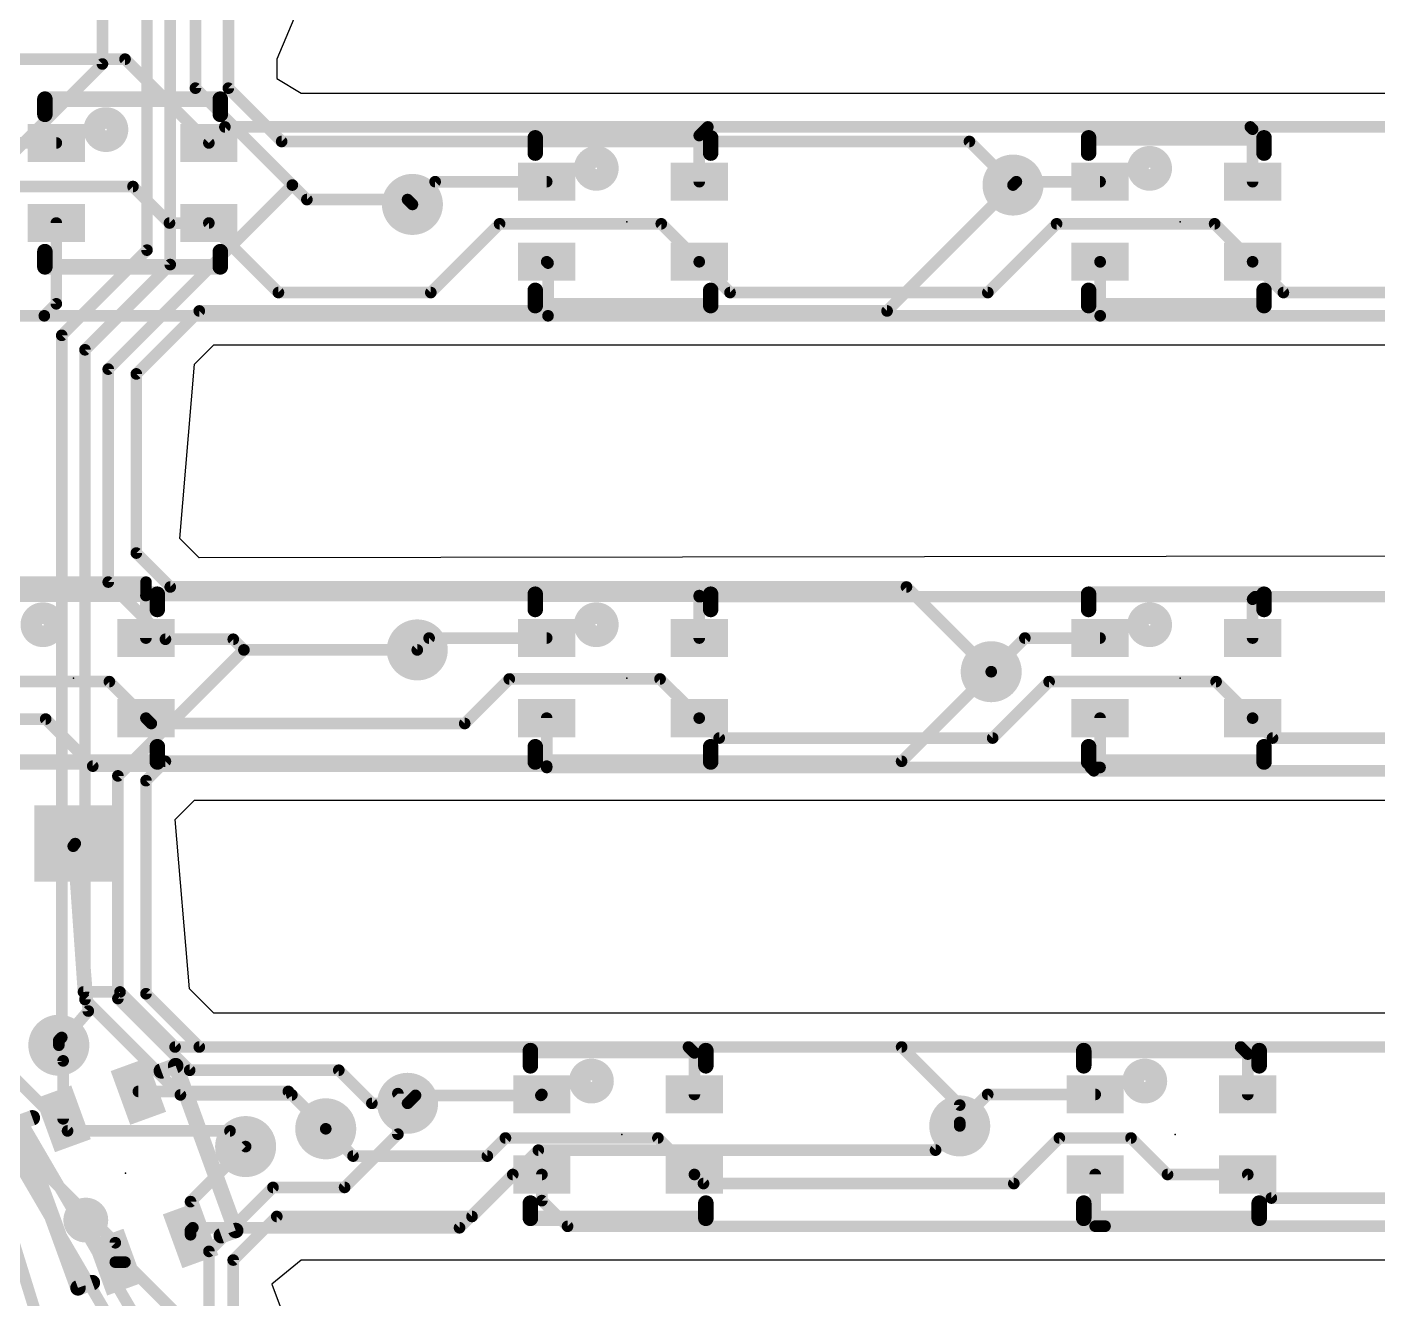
# Model space of a CAD drawing. Extents: x -74 to 74, y -25 to 38.
# Drawn here: x 10.19 to 27.9, y -4.57 to 12.11 of the extents above; entities that cross this region are included whole.
import ezdxf

# ---------------------------------------------------------------- set-up
doc = ezdxf.new("R2010")
doc.units = 0
for name, color, linetype in [('1', 12, 'CONTINUOUS'), ('16', 132, 'CONTINUOUS'), ('18', 110, 'CONTINUOUS'), ('20', 3, 'CONTINUOUS'), ('21', 40, 'CONTINUOUS'), ('23', 40, 'CONTINUOUS')]:
    doc.layers.add(name, color=color, linetype=linetype)

# ---------------------------------------------------------------- blocks, each defined once
blk = doc.blocks.new('RECT')
blk.add_solid([(-0.5, -0.5), (0.5, -0.5), (-0.5, 0.5), (0.5, 0.5)])
blk = doc.blocks.new('ROUNDV')
at = {"const_width": 0.5}
blk.add_lwpolyline([(0, -0.25, 1), (0, 0.25, 1), (0, -0.25)], format="xyb", dxfattribs=at)

msp = doc.modelspace()

# ---------------------------------------------------------------- linework, layer by layer
at = {"layer": '1', "const_width": 0.1524}
for points in [[(9.2735, 11.684), (11.4725, 11.684)], [(11.4725, 11.684), (12.5715, 10.585)], [(12.5715, 10.585), (12.7815, 10.795)], [(12.7815, 10.795), (19.1135, 10.795)], [(19.0005, 10.682), (19.1135, 10.795)], [(19.1135, 10.795), (26.2255, 10.795)], [(26.2255, 10.795), (33.8455, 10.795)], [(26.255, 10.7655), (26.2255, 10.795)], [(26.255, 10.077), (26.255, 10.7655)], [(10.5715, 10.585), (9.735, 10.585)], [(19.0005, 10.077), (19.0005, 10.682)], [(15.24, 9.779), (15.538, 10.077)], [(17.0005, 10.077), (15.538, 10.077)], [(23.158, 10.077), (23.114, 10.033)], [(24.255, 10.077), (23.158, 10.077)], [(8.9341, 10.0136), (11.5764, 10.0136)], [(11.5764, 10.0136), (12.055, 9.535)], [(10.5715, 9.535), (10.5715, 8.476)], [(12.055, 9.535), (12.5715, 9.535)], [(12.5715, 9.535), (13.4832, 8.6233)], [(15.4813, 8.6233), (16.383, 9.525)], [(16.383, 9.525), (18.5025, 9.525)], [(18.5025, 9.525), (19.0005, 9.027)], [(22.7838, 8.6233), (23.6855, 9.525)], [(23.6855, 9.525), (25.757, 9.525)], [(25.757, 9.525), (26.255, 9.027)], [(17.0005, 9.027), (17.018, 9.0095)], [(17.018, 9.0095), (17.018, 8.3185)], [(19.0005, 9.027), (19.4042, 8.6233)], [(24.255, 9.027), (24.257, 9.025)], [(24.257, 9.025), (24.257, 8.3185)], [(26.255, 9.027), (26.6587, 8.6233)], [(13.4832, 8.6233), (15.4813, 8.6233)], [(19.4042, 8.6233), (22.7838, 8.6233)], [(26.6587, 8.6233), (30.1498, 8.6233)], [(10.5715, 8.476), (10.414, 8.3185)], [(9.2075, 8.3185), (10.414, 8.3185)], [(10.414, 8.3185), (17.018, 8.3185)], [(17.018, 8.3185), (24.257, 8.3185)], [(24.257, 8.3185), (31.623, 8.3185)], [(9.271, 4.826), (11.7475, 4.826)], [(11.7475, 4.826), (11.7475, 4.651)], [(11.7475, 4.651), (11.746, 4.6495)], [(19.0005, 4.6495), (11.746, 4.6495)], [(11.746, 4.0925), (11.746, 4.6495)], [(19.0145, 4.6355), (19.0005, 4.6495)], [(19.0005, 4.0925), (19.0005, 4.6355)], [(19.0005, 4.6355), (19.0145, 4.6355)], [(19.0145, 4.6355), (26.289, 4.6355)], [(26.255, 4.6015), (26.289, 4.6355)], [(26.255, 4.0925), (26.255, 4.6015)], [(26.289, 4.6355), (33.652, 4.6355)], [(15.459, 4.0925), (15.3035, 3.937)], [(17.0005, 4.0925), (15.459, 4.0925)], [(23.2695, 4.0925), (22.8282, 3.6513)], [(24.255, 4.0925), (23.2695, 4.0925)], [(9.2361, 3.5211), (11.2674, 3.5211)], [(11.2674, 3.5211), (11.746, 3.0425)], [(15.9258, 2.9718), (16.51, 3.556)], [(16.51, 3.556), (18.487, 3.556)], [(18.487, 3.556), (19.0005, 3.0425)], [(22.8473, 2.7813), (23.5871, 3.5211)], [(23.5871, 3.5211), (25.7764, 3.5211)], [(25.7764, 3.5211), (26.255, 3.0425)], [(10.432, 3.03), (9.7335, 3.03)], [(11.049, 2.413), (10.432, 3.03)], [(11.746, 3.0425), (11.8167, 2.9718)], [(11.8167, 2.9718), (15.9258, 2.9718)], [(17.0005, 3.0425), (17.0005, 2.413)], [(19.0005, 3.0425), (19.2617, 2.7813)], [(24.255, 3.0425), (24.255, 2.3955)], [(26.255, 3.0425), (26.5162, 2.7813)], [(19.2617, 2.7813), (22.8473, 2.7813)], [(26.5162, 2.7813), (30.0228, 2.7813)], [(11.049, 2.413), (17.0005, 2.413)], [(17.0005, 2.413), (17.0005, 2.3955)], [(17.0005, 2.3955), (24.13, 2.3955)], [(24.13, 2.3955), (24.255, 2.3955)], [(24.174, 2.3515), (24.13, 2.3955)], [(31.5095, 2.3515), (24.174, 2.3515)], [(10.8195, 1.397), (10.7935, 1.3625)], [(10.9276, -0.5481), (10.7935, 1.3625)], [(10.8195, 1.397), (10.9906, -0.7985)], [(10.9276, -0.5481), (11.4066, -0.5481)], [(12.1285, -1.27), (11.4066, -0.5481)], [(10.9906, -0.7985), (10.6045, -1.2466)], [(10.6607, -1.4521), (10.6045, -1.2466)], [(12.1285, -1.27), (18.8595, -1.27)], [(18.8595, -1.27), (26.0985, -1.27)], [(18.937, -1.3475), (18.8595, -1.27)], [(26.0985, -1.27), (33.528, -1.27)], [(26.1915, -1.363), (26.0985, -1.27)], [(10.6607, -2.2119), (10.6607, -1.4521)], [(18.937, -1.892), (18.937, -1.3475)], [(26.1915, -1.892), (26.1915, -1.363)], [(11.6474, -1.8527), (13.6136, -1.8527)], [(13.6136, -1.8527), (14.1037, -2.3428)], [(15.1765, -2.0086), (15.2805, -1.9046)], [(16.9244, -1.9046), (15.2805, -1.9046)], [(16.937, -1.892), (16.9244, -1.9046)], [(22.7827, -1.892), (22.4155, -2.2592)], [(24.1915, -1.892), (22.7827, -1.892)], [(14.4616, -2.7007), (14.1037, -2.3428)], [(22.4155, -2.3051), (22.4155, -2.2592)], [(11.3448, -3.8372), (10.033, -2.5255)], [(16.4596, -2.4634), (16.2223, -2.7007)], [(16.4596, -2.4634), (18.4584, -2.4634)], [(18.4584, -2.4634), (18.937, -2.942)], [(23.1245, -3.0607), (23.7218, -2.4634)], [(23.7218, -2.4634), (24.6612, -2.4634)], [(24.6612, -2.4634), (25.1398, -2.942)], [(13.0534, -2.5759), (12.3315, -3.2978)], [(16.2223, -2.7007), (14.4616, -2.7007)], [(16.556, -2.942), (15.8575, -3.6405)], [(16.937, -2.942), (16.556, -2.942)], [(16.937, -2.942), (16.937, -3.2845)], [(18.937, -2.942), (19.0557, -3.0607)], [(19.0557, -3.0607), (23.1245, -3.0607)], [(24.1915, -2.942), (24.1915, -3.6195)], [(25.1398, -2.942), (26.1915, -2.942)], [(26.1915, -2.942), (26.5007, -3.2512)], [(10.4268, -5.1613), (9.7893, -3.1089)], [(26.5007, -3.2512), (29.7688, -3.2512)], [(12.3315, -3.2978), (12.3315, -3.7321)], [(16.937, -3.2845), (17.274, -3.6215)], [(12.3613, -3.6405), (12.3315, -3.6703)], [(12.3315, -3.7321), (12.3315, -3.6703)], [(15.8575, -3.6405), (12.3613, -3.6405)], [(17.274, -3.6215), (24.3185, -3.6215)], [(24.1915, -3.6195), (24.3205, -3.6195)], [(24.3185, -3.6215), (24.3205, -3.6195)], [(24.3205, -3.6195), (31.446, -3.6195)], [(11.3448, -4.0912), (11.3448, -3.8372)], [(11.3448, -4.0912), (11.4718, -4.0912)], [(13.7582, -6.3776), (11.4718, -4.0912)]]:
    msp.add_lwpolyline(points, dxfattribs=at)
at = {"layer": '1', "const_width": 0.0762}
for points in [[(11.4994, 11.7109, 1), (11.4456, 11.6571)], [(11.4725, 11.6459, 1), (11.4725, 11.7221)], [(12.7815, 10.8331, 1), (12.7815, 10.7569)], [(12.8084, 10.7681, 1), (12.7546, 10.8219)], [(19.1135, 10.8331, 1), (19.1135, 10.7569)], [(19.1404, 10.7681, 1), (19.0866, 10.8219)], [(19.1135, 10.7569, 1), (19.1135, 10.8331)], [(26.2255, 10.8331, 1), (26.2255, 10.7569)], [(26.2524, 10.8219, 1), (26.1986, 10.7681)], [(26.2931, 10.7655, 1), (26.2169, 10.7655)], [(26.2255, 10.7569, 1), (26.2255, 10.8331)], [(26.2281, 10.7386, 1), (26.2819, 10.7924)], [(10.5715, 10.5469, 1), (10.5715, 10.6231)], [(12.5446, 10.6119, 1), (12.5984, 10.5581)], [(12.5446, 10.5581, 1), (12.5984, 10.6119)], [(19.0386, 10.682, 1), (18.9624, 10.682)], [(18.9736, 10.7089, 1), (19.0274, 10.6551)], [(15.538, 10.1151, 1), (15.538, 10.0389)], [(15.5649, 10.0501, 1), (15.5111, 10.1039)], [(17.0005, 10.0389, 1), (17.0005, 10.1151)], [(18.9624, 10.077, 1), (19.0386, 10.077)], [(23.0871, 10.0599, 1), (23.1409, 10.0061)], [(23.158, 10.1151, 1), (23.158, 10.0389)], [(23.1849, 10.0501, 1), (23.1311, 10.1039)], [(24.255, 10.0389, 1), (24.255, 10.1151)], [(26.2169, 10.077, 1), (26.2931, 10.077)], [(11.6033, 10.0405, 1), (11.5495, 9.9867)], [(11.5764, 9.9755, 1), (11.5764, 10.0517)], [(15.2131, 9.8059, 1), (15.2669, 9.7521)], [(10.6096, 9.535, 1), (10.5334, 9.535)], [(12.055, 9.5731, 1), (12.055, 9.4969)], [(12.0281, 9.5081, 1), (12.0819, 9.5619)], [(12.5984, 9.5619, 1), (12.5446, 9.5081)], [(12.5715, 9.4969, 1), (12.5715, 9.5731)], [(16.383, 9.5631, 1), (16.383, 9.4869)], [(16.4099, 9.4981, 1), (16.3561, 9.5519)], [(18.5294, 9.5519, 1), (18.4756, 9.4981)], [(18.5025, 9.4869, 1), (18.5025, 9.5631)], [(23.6855, 9.5631, 1), (23.6855, 9.4869)], [(23.7124, 9.4981, 1), (23.6586, 9.5519)], [(25.7839, 9.5519, 1), (25.7301, 9.4981)], [(25.757, 9.4869, 1), (25.757, 9.5631)], [(17.0274, 9.0539, 1), (16.9736, 9.0001)], [(17.0561, 9.0095, 1), (16.9799, 9.0095)], [(16.9911, 8.9826, 1), (17.0449, 9.0364)], [(19.0274, 9.0539, 1), (18.9736, 9.0001)], [(18.9736, 9.0001, 1), (19.0274, 9.0539)], [(24.2819, 9.0539, 1), (24.2281, 9.0001)], [(24.2951, 9.025, 1), (24.2189, 9.025)], [(24.2301, 8.9981, 1), (24.2839, 9.0519)], [(26.2819, 9.0539, 1), (26.2281, 9.0001)], [(26.2281, 9.0001, 1), (26.2819, 9.0539)], [(13.4832, 8.6614, 1), (13.4832, 8.5852)], [(13.4563, 8.5964, 1), (13.5101, 8.6502)], [(15.4544, 8.6502, 1), (15.5082, 8.5964)], [(15.4813, 8.5852, 1), (15.4813, 8.6614)], [(19.4042, 8.6614, 1), (19.4042, 8.5852)], [(19.3773, 8.5964, 1), (19.4311, 8.6502)], [(22.7569, 8.6502, 1), (22.8107, 8.5964)], [(22.7838, 8.5852, 1), (22.7838, 8.6614)], [(26.6587, 8.6614, 1), (26.6587, 8.5852)], [(26.6318, 8.5964, 1), (26.6856, 8.6502)], [(10.5334, 8.476, 1), (10.6096, 8.476)], [(10.5984, 8.4491, 1), (10.5446, 8.5029)], [(10.414, 8.3566, 1), (10.414, 8.2804)], [(10.3871, 8.3454, 1), (10.4409, 8.2916)], [(10.414, 8.2804, 1), (10.414, 8.3566)], [(17.018, 8.3566, 1), (17.018, 8.2804)], [(16.9799, 8.3185, 1), (17.0561, 8.3185)], [(17.018, 8.2804, 1), (17.018, 8.3566)], [(24.257, 8.3566, 1), (24.257, 8.2804)], [(24.2189, 8.3185, 1), (24.2951, 8.3185)], [(24.257, 8.2804, 1), (24.257, 8.3566)], [(11.7856, 4.826, 1), (11.7094, 4.826)], [(11.7475, 4.7879, 1), (11.7475, 4.8641)], [(11.746, 4.6876, 1), (11.746, 4.6114)], [(11.7841, 4.6495, 1), (11.7079, 4.6495)], [(11.7191, 4.6764, 1), (11.7729, 4.6226)], [(11.7094, 4.651, 1), (11.7856, 4.651)], [(11.7744, 4.6241, 1), (11.7206, 4.6779)], [(19.0386, 4.6355, 1), (18.9624, 4.6355)], [(19.0005, 4.6736, 1), (19.0005, 4.5974)], [(19.0274, 4.6764, 1), (18.9736, 4.6226)], [(19.0145, 4.6736, 1), (19.0145, 4.5974)], [(18.9876, 4.6086, 1), (19.0414, 4.6624)], [(19.0005, 4.6114, 1), (19.0005, 4.6876)], [(19.0145, 4.5974, 1), (19.0145, 4.6736)], [(26.2931, 4.6015, 1), (26.2169, 4.6015)], [(26.2281, 4.6284, 1), (26.2819, 4.5746)], [(26.289, 4.6736, 1), (26.289, 4.5974)], [(26.3159, 4.6086, 1), (26.2621, 4.6624)], [(26.289, 4.5974, 1), (26.289, 4.6736)], [(11.7079, 4.0925, 1), (11.7841, 4.0925)], [(15.459, 4.1306, 1), (15.459, 4.0544)], [(15.4859, 4.0656, 1), (15.4321, 4.1194)], [(17.0005, 4.0544, 1), (17.0005, 4.1306)], [(18.9624, 4.0925, 1), (19.0386, 4.0925)], [(23.2695, 4.1306, 1), (23.2695, 4.0544)], [(23.2964, 4.0656, 1), (23.2425, 4.1194)], [(24.255, 4.0544, 1), (24.255, 4.1306)], [(26.2169, 4.0925, 1), (26.2931, 4.0925)], [(15.2766, 3.9639, 1), (15.3304, 3.9101)], [(11.2943, 3.548, 1), (11.2405, 3.4942)], [(11.2674, 3.483, 1), (11.2674, 3.5592)], [(16.51, 3.5941, 1), (16.51, 3.5179)], [(16.5369, 3.5291, 1), (16.4831, 3.5829)], [(18.5139, 3.5829, 1), (18.4601, 3.5291)], [(18.487, 3.5179, 1), (18.487, 3.5941)], [(22.8013, 3.6782, 1), (22.8552, 3.6243)], [(23.5871, 3.5592, 1), (23.5871, 3.483)], [(23.614, 3.4942, 1), (23.5602, 3.548)], [(25.8033, 3.548, 1), (25.7495, 3.4942)], [(25.7764, 3.483, 1), (25.7764, 3.5592)], [(10.4589, 3.0569, 1), (10.4051, 3.0031)], [(10.432, 2.9919, 1), (10.432, 3.0681)], [(11.7729, 3.0694, 1), (11.7191, 3.0156)], [(11.7191, 3.0156, 1), (11.7729, 3.0694)], [(11.8167, 3.0099, 1), (11.8167, 2.9337)], [(11.7898, 2.9449, 1), (11.8436, 2.9987)], [(15.8989, 2.9987, 1), (15.9527, 2.9449)], [(15.9258, 2.9337, 1), (15.9258, 3.0099)], [(17.0386, 3.0425, 1), (16.9624, 3.0425)], [(19.0274, 3.0694, 1), (18.9736, 3.0156)], [(18.9736, 3.0156, 1), (19.0274, 3.0694)], [(24.2931, 3.0425, 1), (24.2169, 3.0425)], [(26.2819, 3.0694, 1), (26.2281, 3.0156)], [(26.2281, 3.0156, 1), (26.2819, 3.0694)], [(19.2617, 2.8194, 1), (19.2617, 2.7432)], [(19.2348, 2.7544, 1), (19.2886, 2.8082)], [(22.8204, 2.8082, 1), (22.8742, 2.7544)], [(22.8473, 2.7432, 1), (22.8473, 2.8194)], [(26.5162, 2.8194, 1), (26.5162, 2.7432)], [(26.4893, 2.7544, 1), (26.5431, 2.8082)], [(11.049, 2.4511, 1), (11.049, 2.3749)], [(17.0386, 2.413, 1), (16.9624, 2.413)], [(17.0005, 2.3749, 1), (17.0005, 2.4511)], [(11.0221, 2.3861, 1), (11.0759, 2.4399)], [(17.0005, 2.4336, 1), (17.0005, 2.3574)], [(16.9624, 2.413, 1), (17.0386, 2.413)], [(16.9624, 2.3955, 1), (17.0386, 2.3955)], [(24.13, 2.4336, 1), (24.13, 2.3574)], [(24.1569, 2.4224, 1), (24.1031, 2.3686)], [(24.13, 2.3574, 1), (24.13, 2.4336)], [(24.174, 2.3896, 1), (24.174, 2.3134)], [(24.1471, 2.3246, 1), (24.2009, 2.3784)], [(24.2169, 2.3955, 1), (24.2931, 2.3955)], [(24.255, 2.3574, 1), (24.255, 2.4336)], [(10.8315, 1.3652, 1), (10.7555, 1.3599)], [(10.7631, 1.3854, 1), (10.824, 1.3396)], [(10.8575, 1.4, 1), (10.7815, 1.394)], [(10.8499, 1.3741, 1), (10.7891, 1.4199)], [(10.9276, -0.51, 1), (10.9276, -0.5862)], [(10.8896, -0.5507, 1), (10.9656, -0.5454)], [(11.4335, -0.5211, 1), (11.3796, -0.575)], [(11.4066, -0.5862, 1), (11.4066, -0.51)], [(10.9527, -0.8014, 1), (11.0286, -0.7955)], [(11.0195, -0.8234, 1), (10.9618, -0.7736)], [(10.6412, -1.2365, 1), (10.5678, -1.2566)], [(10.5756, -1.2217, 1), (10.6334, -1.2714)], [(12.1285, -1.2319, 1), (12.1285, -1.3081)], [(12.1016, -1.2969, 1), (12.1554, -1.2431)], [(18.8595, -1.2319, 1), (18.8595, -1.3081)], [(18.8864, -1.2431, 1), (18.8326, -1.2969)], [(18.8595, -1.3081, 1), (18.8595, -1.2319)], [(26.0985, -1.2319, 1), (26.0985, -1.3081)], [(26.1254, -1.2431, 1), (26.0716, -1.2969)], [(26.0985, -1.3081, 1), (26.0985, -1.2319)], [(10.6988, -1.4521, 1), (10.6226, -1.4521)], [(10.624, -1.4622, 1), (10.6975, -1.442)], [(18.9751, -1.3475, 1), (18.8989, -1.3475)], [(18.9101, -1.3744, 1), (18.9639, -1.3206)], [(26.2296, -1.363, 1), (26.1534, -1.363)], [(26.1646, -1.3899, 1), (26.2184, -1.3361)], [(11.6474, -1.8146, 1), (11.6474, -1.8908)], [(13.6406, -1.8258, 1), (13.5867, -1.8797)], [(13.6136, -1.8908, 1), (13.6136, -1.8146)], [(15.1496, -1.9816, 1), (15.2034, -2.0355)], [(15.2805, -1.8665, 1), (15.2805, -1.9427)], [(15.3074, -1.9315, 1), (15.2535, -1.8777)], [(16.8975, -1.8777, 1), (16.9513, -1.9315)], [(16.9639, -1.9189, 1), (16.9101, -1.8651)], [(16.9244, -1.9427, 1), (16.9244, -1.8665)], [(18.8989, -1.892, 1), (18.9751, -1.892)], [(22.7827, -1.8539, 1), (22.7827, -1.9301)], [(22.8096, -1.9189, 1), (22.7557, -1.8651)], [(24.1915, -1.9301, 1), (24.1915, -1.8539)], [(26.1534, -1.892, 1), (26.2296, -1.892)], [(10.6226, -2.2119, 1), (10.6988, -2.2119)], [(14.1306, -2.3159, 1), (14.0768, -2.3697)], [(14.0768, -2.3697, 1), (14.1306, -2.3159)], [(22.4536, -2.2592, 1), (22.3774, -2.2592)], [(22.3886, -2.2322, 1), (22.4424, -2.2861)], [(22.3774, -2.3051, 1), (22.4536, -2.3051)], [(16.4596, -2.4253, 1), (16.4596, -2.5015)], [(16.4865, -2.4903, 1), (16.4327, -2.4365)], [(18.4853, -2.4365, 1), (18.4315, -2.4903)], [(18.4584, -2.5015, 1), (18.4584, -2.4253)], [(23.7218, -2.4253, 1), (23.7218, -2.5015)], [(23.7488, -2.4903, 1), (23.6949, -2.4365)], [(24.6881, -2.4365, 1), (24.6342, -2.4903)], [(24.6612, -2.5015, 1), (24.6612, -2.4253)], [(13.0803, -2.6028, 1), (13.0264, -2.5489)], [(14.4616, -2.6626, 1), (14.4616, -2.7388)], [(14.4347, -2.7276, 1), (14.4885, -2.6738)], [(16.1954, -2.6738, 1), (16.2492, -2.7276)], [(16.2223, -2.7388, 1), (16.2223, -2.6626)], [(16.556, -2.9039, 1), (16.556, -2.9801)], [(16.5829, -2.9689, 1), (16.5291, -2.9151)], [(16.9751, -2.942, 1), (16.8989, -2.942)], [(16.937, -2.9801, 1), (16.937, -2.9039)], [(18.9639, -2.9151, 1), (18.9101, -2.9689)], [(18.9101, -2.9689, 1), (18.9639, -2.9151)], [(19.0557, -3.0226, 1), (19.0557, -3.0988)], [(19.0288, -3.0876, 1), (19.0826, -3.0338)], [(23.0976, -3.0338, 1), (23.1515, -3.0876)], [(23.1245, -3.0988, 1), (23.1245, -3.0226)], [(24.2296, -2.942, 1), (24.1534, -2.942)], [(25.1398, -2.9039, 1), (25.1398, -2.9801)], [(25.1128, -2.9689, 1), (25.1667, -2.9151)], [(26.2184, -2.9151, 1), (26.1646, -2.9689)], [(26.1915, -2.9801, 1), (26.1915, -2.9039)], [(26.5007, -3.2131, 1), (26.5007, -3.2893)], [(26.4738, -3.2781, 1), (26.5276, -3.2243)], [(12.3045, -3.2708, 1), (12.3584, -3.3247)], [(12.3696, -3.2978, 1), (12.2934, -3.2978)], [(16.8989, -3.2845, 1), (16.9751, -3.2845)], [(16.9639, -3.2576, 1), (16.9101, -3.3114)], [(12.3045, -3.6434, 1), (12.3584, -3.6973)], [(12.3696, -3.6703, 1), (12.2934, -3.6703)], [(12.2934, -3.7321, 1), (12.3696, -3.7321)], [(12.2934, -3.7321, 1), (12.3696, -3.7321)], [(12.3613, -3.6024, 1), (12.3613, -3.6786)], [(12.3882, -3.6674, 1), (12.3343, -3.6136)], [(15.8306, -3.6136, 1), (15.8844, -3.6674)], [(15.8575, -3.6786, 1), (15.8575, -3.6024)], [(17.274, -3.5834, 1), (17.274, -3.6596)], [(17.2471, -3.6484, 1), (17.3009, -3.5946)], [(24.1915, -3.5814, 1), (24.1915, -3.6576)], [(24.1534, -3.6195, 1), (24.2296, -3.6195)], [(24.2916, -3.5946, 1), (24.3454, -3.6484)], [(24.3205, -3.5814, 1), (24.3205, -3.6576)], [(24.3474, -3.6464, 1), (24.2936, -3.5926)], [(24.3185, -3.6596, 1), (24.3185, -3.5834)], [(24.3205, -3.6576, 1), (24.3205, -3.5814)], [(11.3829, -3.8372, 1), (11.3067, -3.8372)], [(11.3178, -3.8642, 1), (11.3717, -3.8103)], [(11.3448, -4.0531, 1), (11.3448, -4.1293)], [(11.3067, -4.0912, 1), (11.3829, -4.0912)], [(11.4987, -4.0643, 1), (11.4448, -4.1182)], [(11.4718, -4.1293, 1), (11.4718, -4.0531)]]:
    msp.add_lwpolyline(points, format="xyb", dxfattribs=at)
at = {"layer": '16', "const_width": 0.1524}
for points in [[(11.7602, 13.1169), (11.7602, 9.1799)], [(11.176, 13.0175), (11.176, 11.6205)], [(12.065, 12.9906), (12.065, 8.9901)], [(12.3952, 11.3037), (12.3952, 12.8898)], [(12.827, 11.303), (12.827, 12.8905)], [(11.176, 11.6205), (9.9695, 10.414)], [(13.6659, 10.033), (12.3952, 11.3037)], [(13.5255, 10.6045), (12.827, 11.303)], [(22.5425, 10.6045), (13.5255, 10.6045)], [(23.114, 10.033), (22.5425, 10.6045)], [(11.2522, 7.6193), (13.6659, 10.033)], [(13.8564, 9.8425), (13.6659, 10.033)], [(21.463, 8.382), (23.114, 10.033)], [(15.1765, 9.8425), (13.8564, 9.8425)], [(15.24, 9.779), (15.1765, 9.8425)], [(11.7602, 9.1799), (10.6426, 8.0623)], [(12.065, 8.9901), (10.9474, 7.8725)], [(11.6205, 7.5565), (12.446, 8.382)], [(12.446, 8.382), (21.463, 8.382)], [(10.6426, 8.0623), (10.6426, -1.145)], [(10.9474, 7.8725), (10.9474, -0.647)], [(11.2522, 4.8267), (11.2522, 7.6193)], [(11.6205, 5.207), (11.6205, 7.5565)], [(12.065, 4.7625), (11.6205, 5.207)], [(12.0022, 4.0767), (11.2522, 4.8267)], [(21.717, 4.7625), (12.065, 4.7625)], [(22.8282, 3.6513), (21.717, 4.7625)], [(12.8912, 4.0767), (12.0022, 4.0767)], [(13.0309, 3.937), (12.8912, 4.0767)], [(11.3792, 2.2853), (13.0309, 3.937)], [(13.0309, 3.937), (15.3035, 3.937)], [(21.6534, 2.4765), (22.8282, 3.6513)], [(11.7475, 2.2225), (12.0015, 2.4765)], [(12.0015, 2.4765), (21.6534, 2.4765)], [(11.3792, -0.6343), (11.3792, 2.2853)], [(11.7475, -0.5715), (11.7475, 2.2225)], [(12.446, -1.27), (11.7475, -0.5715)], [(12.1987, -1.8983), (10.9474, -0.647)], [(11.3792, -0.6343), (12.3197, -1.5748)], [(10.6426, -1.145), (10.6045, -1.1831)], [(10.6045, -1.1831), (10.6045, -1.2466)], [(21.6535, -1.27), (12.446, -1.27)], [(22.4155, -2.032), (21.6535, -1.27)], [(9.9695, -1.6213), (10.7187, -2.3705)], [(12.3197, -1.5748), (14.2748, -1.5748)], [(14.2748, -1.5748), (14.7086, -2.0086)], [(13.6592, -1.8983), (12.1987, -1.8983)], [(13.6592, -1.8983), (14.1037, -2.3428)], [(14.7086, -2.0086), (15.1765, -2.0086)], [(15.0495, -1.8816), (15.1765, -2.0086)], [(15.0495, -2.413), (15.0495, -1.8816)], [(22.4155, -2.3051), (22.4155, -2.032)], [(13.8492, -8.6528), (10.1097, -2.2423)], [(12.848, -2.3705), (10.7187, -2.3705)], [(13.0534, -2.5759), (12.848, -2.3705)], [(22.4155, -2.3051), (22.098, -2.6225)], [(14.4775, -10.3348), (9.8663, -2.4299)], [(14.351, -3.1115), (15.0495, -2.413)], [(16.891, -2.6225), (16.0211, -3.4925)], [(22.098, -2.6225), (16.891, -2.6225)], [(12.573, -3.9504), (13.4119, -3.1115)], [(13.4119, -3.1115), (14.351, -3.1115)], [(13.462, -3.4925), (12.8905, -4.064)], [(16.0211, -3.4925), (13.462, -3.4925)], [(12.573, -5.6092), (12.573, -3.9504)], [(12.8905, -4.064), (12.8905, -5.1707)]]:
    msp.add_lwpolyline(points, dxfattribs=at)
at = {"layer": '16', "const_width": 0.0762}
for points in [[(11.2029, 11.5936, 1), (11.1491, 11.6474)], [(11.1379, 11.6205, 1), (11.2141, 11.6205)], [(12.4221, 11.3307, 1), (12.3683, 11.2768)], [(12.3571, 11.3037, 1), (12.4333, 11.3037)], [(12.7889, 11.303, 1), (12.8651, 11.303)], [(12.8539, 11.3299, 1), (12.8001, 11.2761)], [(13.5255, 10.6426, 1), (13.5255, 10.5664)], [(13.4986, 10.5776, 1), (13.5524, 10.6314)], [(22.5694, 10.6314, 1), (22.5156, 10.5776)], [(22.5425, 10.5664, 1), (22.5425, 10.6426)], [(13.6929, 10.0599, 1), (13.639, 10.0061)], [(13.6929, 10.0061, 1), (13.639, 10.0599)], [(13.639, 10.0061, 1), (13.6929, 10.0599)], [(23.1409, 10.0061, 1), (23.0871, 10.0599)], [(23.0871, 10.0061, 1), (23.1409, 10.0599)], [(13.8564, 9.8806, 1), (13.8564, 9.8044)], [(15.2034, 9.8694, 1), (15.1496, 9.8156)], [(15.1765, 9.8044, 1), (15.1765, 9.8806)], [(13.8295, 9.8156, 1), (13.8834, 9.8694)], [(15.2131, 9.7521, 1), (15.2669, 9.8059)], [(11.7221, 9.1799, 1), (11.7983, 9.1799)], [(11.7871, 9.1529, 1), (11.7333, 9.2068)], [(12.0919, 8.9632, 1), (12.0381, 9.0171)], [(12.0269, 8.9901, 1), (12.1031, 8.9901)], [(12.446, 8.4201, 1), (12.446, 8.3439)], [(12.4729, 8.3551, 1), (12.4191, 8.4089)], [(21.4361, 8.4089, 1), (21.4899, 8.3551)], [(21.463, 8.3439, 1), (21.463, 8.4201)], [(10.6807, 8.0623, 1), (10.6045, 8.0623)], [(10.6157, 8.0892, 1), (10.6695, 8.0353)], [(10.9855, 7.8725, 1), (10.9093, 7.8725)], [(10.9205, 7.8995, 1), (10.9743, 7.8456)], [(11.2903, 7.6193, 1), (11.2141, 7.6193)], [(11.2253, 7.6462, 1), (11.2791, 7.5923)], [(11.6586, 7.5565, 1), (11.5824, 7.5565)], [(11.5936, 7.5834, 1), (11.6474, 7.5296)], [(11.5824, 5.207, 1), (11.6586, 5.207)], [(11.6474, 5.2339, 1), (11.5936, 5.1801)], [(11.2791, 4.8537, 1), (11.2253, 4.7998)], [(11.2141, 4.8267, 1), (11.2903, 4.8267)], [(12.065, 4.8006, 1), (12.065, 4.7244)], [(12.0381, 4.7356, 1), (12.0919, 4.7894)], [(21.7439, 4.7894, 1), (21.6901, 4.7356)], [(21.717, 4.7244, 1), (21.717, 4.8006)], [(12.0022, 4.1148, 1), (12.0022, 4.0386)], [(11.9753, 4.0498, 1), (12.0292, 4.1036)], [(12.9182, 4.1036, 1), (12.8643, 4.0498)], [(12.8912, 4.0386, 1), (12.8912, 4.1148)], [(13.0309, 3.9751, 1), (13.0309, 3.8989)], [(13.0579, 3.9101, 1), (13.004, 3.9639)], [(13.004, 3.9101, 1), (13.0579, 3.9639)], [(15.3035, 3.8989, 1), (15.3035, 3.9751)], [(22.8552, 3.6243, 1), (22.8013, 3.6782)], [(22.8013, 3.6243, 1), (22.8552, 3.6782)], [(12.0015, 2.5146, 1), (12.0015, 2.4384)], [(12.0284, 2.4496, 1), (11.9746, 2.5034)], [(21.6265, 2.5034, 1), (21.6804, 2.4496)], [(21.6534, 2.4384, 1), (21.6534, 2.5146)], [(11.4173, 2.2853, 1), (11.3411, 2.2853)], [(11.3523, 2.3122, 1), (11.4061, 2.2583)], [(11.7856, 2.2225, 1), (11.7094, 2.2225)], [(11.7206, 2.2494, 1), (11.7744, 2.1956)], [(11.7744, -0.5446, 1), (11.7206, -0.5984)], [(10.9093, -0.647, 1), (10.9855, -0.647)], [(10.9743, -0.6201, 1), (10.9205, -0.6739)], [(11.4061, -0.6073, 1), (11.3523, -0.6612)], [(11.3411, -0.6343, 1), (11.4173, -0.6343)], [(11.7094, -0.5715, 1), (11.7856, -0.5715)], [(10.6426, -1.1831, 1), (10.5664, -1.1831)], [(10.5776, -1.1561, 1), (10.6314, -1.21)], [(10.5664, -1.2466, 1), (10.6426, -1.2466)], [(10.6045, -1.145, 1), (10.6807, -1.145)], [(10.6695, -1.1719, 1), (10.6157, -1.118)], [(12.446, -1.2319, 1), (12.446, -1.3081)], [(12.4191, -1.2969, 1), (12.4729, -1.2431)], [(21.6804, -1.2431, 1), (21.6266, -1.2969)], [(21.6535, -1.3081, 1), (21.6535, -1.2319)], [(12.3197, -1.5367, 1), (12.3197, -1.6129)], [(12.2928, -1.6017, 1), (12.3467, -1.5479)], [(14.3017, -1.5479, 1), (14.2479, -1.6017)], [(14.2748, -1.6129, 1), (14.2748, -1.5367)], [(12.1987, -1.8602, 1), (12.1987, -1.9364)], [(12.1718, -1.9252, 1), (12.2256, -1.8714)], [(13.6861, -1.8714, 1), (13.6323, -1.9252)], [(13.6592, -1.9364, 1), (13.6592, -1.8602)], [(14.7086, -1.9705, 1), (14.7086, -2.0467)], [(14.6816, -2.0355, 1), (14.7355, -1.9816)], [(15.0764, -1.8546, 1), (15.0226, -1.9085)], [(15.0876, -1.8816, 1), (15.0114, -1.8816)], [(15.1496, -2.0355, 1), (15.2034, -1.9816)], [(15.1765, -2.0466, 1), (15.1765, -1.9705)], [(22.4536, -2.032, 1), (22.3774, -2.032)], [(22.3886, -2.0589, 1), (22.4424, -2.0051)], [(10.7187, -2.3324, 1), (10.7187, -2.4086)], [(12.8749, -2.3436, 1), (12.8211, -2.3974)], [(12.848, -2.4086, 1), (12.848, -2.3324)], [(14.0768, -2.3697, 1), (14.1306, -2.3159)], [(22.3774, -2.3051, 1), (22.4536, -2.3051)], [(22.4424, -2.332, 1), (22.3886, -2.2781)], [(10.6918, -2.3974, 1), (10.7457, -2.3436)], [(15.0114, -2.413, 1), (15.0876, -2.413)], [(15.0764, -2.4399, 1), (15.0226, -2.3861)], [(13.0264, -2.6028, 1), (13.0803, -2.5489)], [(16.891, -2.5844, 1), (16.891, -2.6606)], [(16.9179, -2.6495, 1), (16.8641, -2.5956)], [(22.0711, -2.5956, 1), (22.1249, -2.6495)], [(22.098, -2.6606, 1), (22.098, -2.5844)], [(13.4119, -3.0734, 1), (13.4119, -3.1496)], [(13.4389, -3.1384, 1), (13.385, -3.0846)], [(14.3241, -3.0846, 1), (14.3779, -3.1384)], [(14.351, -3.1496, 1), (14.351, -3.0734)], [(13.462, -3.4544, 1), (13.462, -3.5306)], [(13.4889, -3.5194, 1), (13.4351, -3.4656)], [(15.9941, -3.4656, 1), (16.048, -3.5194)], [(16.0211, -3.5306, 1), (16.0211, -3.4544)], [(12.6111, -3.9504, 1), (12.5349, -3.9504)], [(12.5461, -3.9235, 1), (12.5999, -3.9774)], [(12.9286, -4.064, 1), (12.8524, -4.064)], [(12.8636, -4.0371, 1), (12.9174, -4.0909)]]:
    msp.add_lwpolyline(points, format="xyb", dxfattribs=at)
at = {"layer": '20'}
for p, q in [((14.2875, 13.6525), (13.462, 11.684)), ((13.462, 11.684), (13.462, 11.43)), ((13.462, 11.43), (13.7795, 11.2395)), ((13.7795, 11.2395), (58.547, 11.2395)), ((12.3825, 7.6835), (12.6365, 7.9375)), ((12.6365, 7.9375), (59.69, 7.9375)), ((12.192, 5.3975), (12.3825, 7.6835)), ((12.446, 5.1435), (12.192, 5.3975)), ((59.944, 5.207), (12.446, 5.1435)), ((12.1285, 1.7145), (12.3825, 1.9685)), ((12.3825, 1.9685), (59.8805, 1.9685)), ((12.319, -0.508), (12.1285, 1.7145)), ((12.6365, -0.8255), (12.319, -0.508)), ((59.69, -0.8255), (12.6365, -0.8255)), ((13.7795, -4.064), (13.3985, -4.3815)), ((58.547, -4.064), (13.7795, -4.064)), ((13.3985, -4.3815), (14.224, -6.604))]:
    msp.add_line(p, q, dxfattribs=at)
at = {"layer": '20', "const_width": 0.1524}
msp.add_lwpolyline([(8.001, -4.1275, 0.0306), (15.113, -23.6855)], format="xyb", dxfattribs=at)
at = {"layer": '21', "const_width": 0.2032}
for points in [[(10.4215, 10.96), (10.4215, 11.16)], [(10.4215, 11.16), (12.7215, 11.16)], [(12.7215, 11.16), (12.7215, 10.96)], [(16.8505, 10.452), (16.8505, 10.652)], [(16.8505, 10.652), (19.1505, 10.652)], [(19.1505, 10.652), (19.1505, 10.452)], [(24.105, 10.452), (24.105, 10.652)], [(24.105, 10.652), (26.405, 10.652)], [(26.405, 10.652), (26.405, 10.452)], [(10.4215, 9.16), (10.4215, 8.96)], [(12.7215, 8.96), (12.7215, 9.16)], [(10.4215, 8.96), (12.7215, 8.96)], [(16.8505, 8.652), (16.8505, 8.452)], [(19.1505, 8.452), (19.1505, 8.652)], [(24.105, 8.652), (24.105, 8.452)], [(26.405, 8.452), (26.405, 8.652)], [(16.8505, 8.452), (19.1505, 8.452)], [(24.105, 8.452), (26.405, 8.452)], [(9.596, 4.6675), (11.896, 4.6675)], [(11.896, 4.6675), (11.896, 4.4675)], [(16.8505, 4.4675), (16.8505, 4.6675)], [(16.8505, 4.6675), (19.1505, 4.6675)], [(19.1505, 4.6675), (19.1505, 4.4675)], [(24.105, 4.4675), (24.105, 4.6675)], [(24.105, 4.6675), (26.405, 4.6675)], [(26.405, 4.6675), (26.405, 4.4675)], [(11.896, 2.4675), (11.896, 2.6675)], [(16.8505, 2.6675), (16.8505, 2.4675)], [(19.1505, 2.4675), (19.1505, 2.6675)], [(24.105, 2.6675), (24.105, 2.4675)], [(26.405, 2.4675), (26.405, 2.6675)], [(9.596, 2.4675), (11.896, 2.4675)], [(16.8505, 2.4675), (19.1505, 2.4675)], [(24.105, 2.4675), (26.405, 2.4675)], [(16.787, -1.517), (16.787, -1.317)], [(16.787, -1.317), (19.087, -1.317)], [(19.087, -1.317), (19.087, -1.517)], [(24.0415, -1.517), (24.0415, -1.317)], [(24.0415, -1.317), (26.3415, -1.317)], [(26.3415, -1.317), (26.3415, -1.517)], [(12.1364, -1.5151), (11.9485, -1.5835)], [(12.9231, -3.6764), (12.1364, -1.5151)], [(10.0691, -2.2676), (10.2571, -2.1992)], [(10.8558, -4.4289), (10.0691, -2.2676)], [(16.787, -3.317), (16.787, -3.517)], [(19.087, -3.517), (19.087, -3.317)], [(24.0415, -3.317), (24.0415, -3.517)], [(26.3415, -3.517), (26.3415, -3.317)], [(16.787, -3.517), (19.087, -3.517)], [(24.0415, -3.517), (26.3415, -3.517)], [(12.7351, -3.7448), (12.9231, -3.6764)], [(11.0437, -4.3604), (10.8558, -4.4289)]]:
    msp.add_lwpolyline(points, dxfattribs=at)
at = {"layer": '21'}
for points, const_width in [([(10.4723, 11.16, 1), (10.3707, 11.16)], 0.1016), ([(10.4215, 11.2108, 1), (10.4215, 11.1092)], 0.1016), ([(12.7723, 11.16, 1), (12.6707, 11.16)], 0.1016), ([(12.7215, 11.1092, 1), (12.7215, 11.2108)], 0.1016), ([(10.3707, 10.96, 1), (10.4723, 10.96)], 0.1016), ([(11.2215, 10.6186, 1), (11.2215, 10.9014, 1), (11.2215, 10.6186)], 0.3048), ([(12.6707, 10.96, 1), (12.7723, 10.96)], 0.1016), ([(16.9013, 10.652, 1), (16.7997, 10.652)], 0.1016), ([(16.8505, 10.7028, 1), (16.8505, 10.6012)], 0.1016), ([(19.2013, 10.652, 1), (19.0997, 10.652)], 0.1016), ([(19.1505, 10.6012, 1), (19.1505, 10.7028)], 0.1016), ([(24.1558, 10.652, 1), (24.0542, 10.652)], 0.1016), ([(24.105, 10.7028, 1), (24.105, 10.6012)], 0.1016), ([(26.4558, 10.652, 1), (26.3542, 10.652)], 0.1016), ([(26.405, 10.6012, 1), (26.405, 10.7028)], 0.1016), ([(16.7997, 10.452, 1), (16.9013, 10.452)], 0.1016), ([(17.6505, 10.1106, 1), (17.6505, 10.3934, 1), (17.6505, 10.1106)], 0.3048), ([(19.0997, 10.452, 1), (19.2013, 10.452)], 0.1016), ([(24.0542, 10.452, 1), (24.1558, 10.452)], 0.1016), ([(24.905, 10.1106, 1), (24.905, 10.3934, 1), (24.905, 10.1106)], 0.3048), ([(26.3542, 10.452, 1), (26.4558, 10.452)], 0.1016), ([(10.4723, 9.16, 1), (10.3707, 9.16)], 0.1016), ([(12.7723, 9.16, 1), (12.6707, 9.16)], 0.1016), ([(10.4215, 9.0108, 1), (10.4215, 8.9092)], 0.1016), ([(12.7215, 8.9092, 1), (12.7215, 9.0108)], 0.1016), ([(10.3707, 8.96, 1), (10.4723, 8.96)], 0.1016), ([(12.6707, 8.96, 1), (12.7723, 8.96)], 0.1016), ([(16.9013, 8.652, 1), (16.7997, 8.652)], 0.1016), ([(19.2013, 8.652, 1), (19.0997, 8.652)], 0.1016), ([(24.1558, 8.652, 1), (24.0542, 8.652)], 0.1016), ([(26.4558, 8.652, 1), (26.3542, 8.652)], 0.1016), ([(16.8505, 8.5028, 1), (16.8505, 8.4012)], 0.1016), ([(16.7997, 8.452, 1), (16.9013, 8.452)], 0.1016), ([(19.0997, 8.452, 1), (19.2013, 8.452)], 0.1016), ([(19.1505, 8.4012, 1), (19.1505, 8.5028)], 0.1016), ([(24.105, 8.5028, 1), (24.105, 8.4012)], 0.1016), ([(24.0542, 8.452, 1), (24.1558, 8.452)], 0.1016), ([(26.3542, 8.452, 1), (26.4558, 8.452)], 0.1016), ([(26.405, 8.4012, 1), (26.405, 8.5028)], 0.1016), ([(11.9468, 4.6675, 1), (11.8452, 4.6675)], 0.1016), ([(11.896, 4.6167, 1), (11.896, 4.7183)], 0.1016), ([(16.9013, 4.6675, 1), (16.7997, 4.6675)], 0.1016), ([(16.8505, 4.7183, 1), (16.8505, 4.6167)], 0.1016), ([(19.2013, 4.6675, 1), (19.0997, 4.6675)], 0.1016), ([(19.1505, 4.6167, 1), (19.1505, 4.7183)], 0.1016), ([(24.1558, 4.6675, 1), (24.0542, 4.6675)], 0.1016), ([(24.105, 4.7183, 1), (24.105, 4.6167)], 0.1016), ([(26.4558, 4.6675, 1), (26.3542, 4.6675)], 0.1016), ([(26.405, 4.6167, 1), (26.405, 4.7183)], 0.1016), ([(10.396, 4.1261, 1), (10.396, 4.4089, 1), (10.396, 4.1261)], 0.3048), ([(11.8452, 4.4675, 1), (11.9468, 4.4675)], 0.1016), ([(16.7997, 4.4675, 1), (16.9013, 4.4675)], 0.1016), ([(17.6505, 4.1261, 1), (17.6505, 4.4089, 1), (17.6505, 4.1261)], 0.3048), ([(19.0997, 4.4675, 1), (19.2013, 4.4675)], 0.1016), ([(24.0542, 4.4675, 1), (24.1558, 4.4675)], 0.1016), ([(24.905, 4.1261, 1), (24.905, 4.4089, 1), (24.905, 4.1261)], 0.3048), ([(26.3542, 4.4675, 1), (26.4558, 4.4675)], 0.1016), ([(11.9468, 2.6675, 1), (11.8452, 2.6675)], 0.1016), ([(16.9013, 2.6675, 1), (16.7997, 2.6675)], 0.1016), ([(19.2013, 2.6675, 1), (19.0997, 2.6675)], 0.1016), ([(24.1558, 2.6675, 1), (24.0542, 2.6675)], 0.1016), ([(26.4558, 2.6675, 1), (26.3542, 2.6675)], 0.1016), ([(11.8452, 2.4675, 1), (11.9468, 2.4675)], 0.1016), ([(11.896, 2.4167, 1), (11.896, 2.5183)], 0.1016), ([(16.8505, 2.5183, 1), (16.8505, 2.4167)], 0.1016), ([(16.7997, 2.4675, 1), (16.9013, 2.4675)], 0.1016), ([(19.0997, 2.4675, 1), (19.2013, 2.4675)], 0.1016), ([(19.1505, 2.4167, 1), (19.1505, 2.5183)], 0.1016), ([(24.105, 2.5183, 1), (24.105, 2.4167)], 0.1016), ([(24.0542, 2.4675, 1), (24.1558, 2.4675)], 0.1016), ([(26.3542, 2.4675, 1), (26.4558, 2.4675)], 0.1016), ([(26.405, 2.4167, 1), (26.405, 2.5183)], 0.1016), ([(16.8378, -1.317, 1), (16.7362, -1.317)], 0.1016), ([(16.787, -1.2662, 1), (16.787, -1.3678)], 0.1016), ([(19.1378, -1.317, 1), (19.0362, -1.317)], 0.1016), ([(19.087, -1.3678, 1), (19.087, -1.2662)], 0.1016), ([(24.0923, -1.317, 1), (23.9907, -1.317)], 0.1016), ([(24.0415, -1.2662, 1), (24.0415, -1.3678)], 0.1016), ([(26.3923, -1.317, 1), (26.2907, -1.317)], 0.1016), ([(26.3415, -1.3678, 1), (26.3415, -1.2662)], 0.1016), ([(12.1842, -1.4977, 1), (12.0887, -1.5325)], 0.1016), ([(12.1538, -1.5629, 1), (12.1191, -1.4674)], 0.1016), ([(11.9311, -1.5358, 1), (11.9659, -1.6313)], 0.1016), ([(16.7362, -1.517, 1), (16.8378, -1.517)], 0.1016), ([(17.587, -1.8584, 1), (17.587, -1.5756, 1), (17.587, -1.8584)], 0.3048), ([(19.0362, -1.517, 1), (19.1378, -1.517)], 0.1016), ([(23.9907, -1.517, 1), (24.0923, -1.517)], 0.1016), ([(24.8415, -1.8584, 1), (24.8415, -1.5756, 1), (24.8415, -1.8584)], 0.3048), ([(26.2907, -1.517, 1), (26.3923, -1.517)], 0.1016), ([(10.2744, -2.2469, 1), (10.2397, -2.1514)], 0.1016), ([(10.958, -3.6817, 1), (10.958, -3.3989, 1), (10.958, -3.6817)], 0.3048), ([(16.8378, -3.317, 1), (16.7362, -3.317)], 0.1016), ([(19.1378, -3.317, 1), (19.0362, -3.317)], 0.1016), ([(24.0923, -3.317, 1), (23.9907, -3.317)], 0.1016), ([(26.3923, -3.317, 1), (26.2907, -3.317)], 0.1016), ([(16.787, -3.4662, 1), (16.787, -3.5678)], 0.1016), ([(16.7362, -3.517, 1), (16.8378, -3.517)], 0.1016), ([(19.0362, -3.517, 1), (19.1378, -3.517)], 0.1016), ([(19.087, -3.5678, 1), (19.087, -3.4662)], 0.1016), ([(24.0415, -3.4662, 1), (24.0415, -3.5678)], 0.1016), ([(23.9907, -3.517, 1), (24.0923, -3.517)], 0.1016), ([(26.2907, -3.517, 1), (26.3923, -3.517)], 0.1016), ([(26.3415, -3.5678, 1), (26.3415, -3.4662)], 0.1016), ([(12.7178, -3.6971, 1), (12.7525, -3.7925)], 0.1016), ([(12.8753, -3.6938, 1), (12.9708, -3.659)], 0.1016), ([(12.9405, -3.7241, 1), (12.9057, -3.6287)], 0.1016), ([(10.8384, -4.3811, 1), (10.8731, -4.4766)], 0.1016), ([(10.808, -4.4462, 1), (10.9035, -4.4115)], 0.1016), ([(11.0611, -4.4082, 1), (11.0263, -4.3127)], 0.1016)]:
    msp.add_lwpolyline(points, format="xyb", dxfattribs=dict(at, const_width=const_width))
at = {"layer": '23'}
for p in [(11.6215, 10.06), (18.0505, 9.552), (25.305, 9.552), (10.796, 3.5675), (18.0505, 3.5675), (25.305, 3.5675), (17.987, -2.417), (25.2415, -2.417), (11.479, -2.925)]:
    msp.add_point(p, dxfattribs=at)

# ---------------------------------------------------------------- block references
at = {"layer": '1', "xscale": 0.75, "yscale": 0.5}
for p in [(10.5715, 10.585), (12.5715, 10.585), (17.0005, 10.077), (19.0005, 10.077), (24.255, 10.077), (26.255, 10.077), (10.5715, 9.535), (12.5715, 9.535), (17.0005, 9.027), (19.0005, 9.027), (24.255, 9.027), (26.255, 9.027), (11.746, 4.0925), (17.0005, 4.0925), (19.0005, 4.0925), (24.255, 4.0925), (26.255, 4.0925), (11.746, 3.0425), (17.0005, 3.0425), (19.0005, 3.0425), (24.255, 3.0425), (26.255, 3.0425), (16.937, -1.892), (18.937, -1.892), (24.1915, -1.892), (26.1915, -1.892), (16.937, -2.942), (18.937, -2.942), (24.1915, -2.942), (26.1915, -2.942)]:
    msp.add_blockref('RECT', p, dxfattribs=at)
at = {"layer": '1', "xscale": 1.075}
msp.add_blockref('RECT', (10.8195, 1.397), dxfattribs=at)
at = {"layer": '1', "xscale": 0.75, "yscale": 0.5, "rotation": 110}
for p in [(11.6474, -1.8527), (10.6607, -2.2119), (12.3315, -3.7321), (11.3448, -4.0912)]:
    msp.add_blockref('RECT', p, dxfattribs=at)
at = {"layer": '18', "xscale": 0.8001, "yscale": 0.8001}
for p in [(23.114, 10.033), (23.114, 10.033), (15.24, 9.779), (15.24, 9.779), (15.3035, 3.937), (15.3035, 3.937), (22.8282, 3.6513), (22.8282, 3.6513), (10.6045, -1.2466), (10.6045, -1.2466), (15.1765, -2.0086), (15.1765, -2.0086), (14.1037, -2.3428), (14.1037, -2.3428), (22.4155, -2.3051), (22.4155, -2.3051), (13.0534, -2.5759), (13.0534, -2.5759)]:
    msp.add_blockref('ROUNDV', p, dxfattribs=at)

doc.saveas('drawing.dxf')
